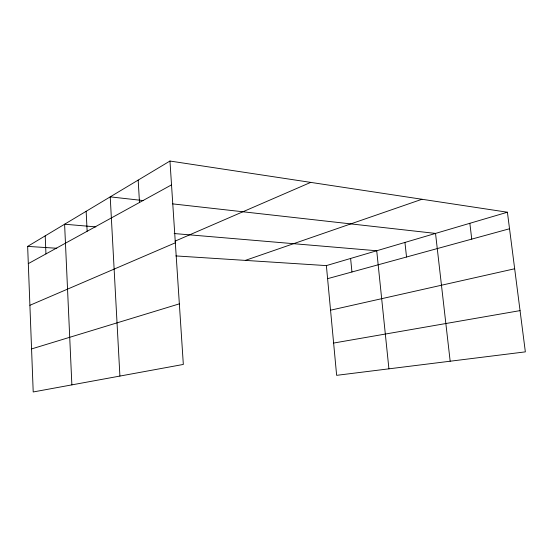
<?xml version="1.0" encoding="UTF-8"?>
<svg xmlns="http://www.w3.org/2000/svg" width="553" height="553" viewBox="0 0 553 553"><rect width="100%" height="100%" fill="white"/><g stroke="black" fill="none" stroke-linecap="round" stroke-linejoin="round"><path stroke-width="0.83" d="M169.958 161.034L183.333 364.441L33.208 391.966L27.65 246.389L169.958 161.034L507.405 212.221L525.35 351.867L336.639 375.335L326.374 265.606L507.405 212.221M28.307 263.615L171.527 184.868M175.018 241.177L310.731 182.386M29.897 305.304L175.336 242.808M245.318 260.394L421.98 199.26M31.562 348.936L179.352 303.853M327.597 278.671L509.527 228.755M330.542 310.192L514.67 268.765M333.618 343.054L520.048 310.62M27.65 246.389L56.772 248.262M175.84 255.921L326.374 265.606M95.89 226.889L64.604 224.228L71.869 384.874M174.167 233.539L376.724 250.758L388.918 368.83M143.607 200.615L110.22 196.861L119.911 376.068M172.571 203.87L435.529 233.414L450.17 361.22M469.843 223.294L471.757 239.117M404.941 242.435L406.531 257.014M350.609 258.458L351.943 271.986M138.167 180.098L139.501 202.481M86.15 211.301L87.139 231.272M45.208 235.861L45.954 253.917"/></g></svg>
